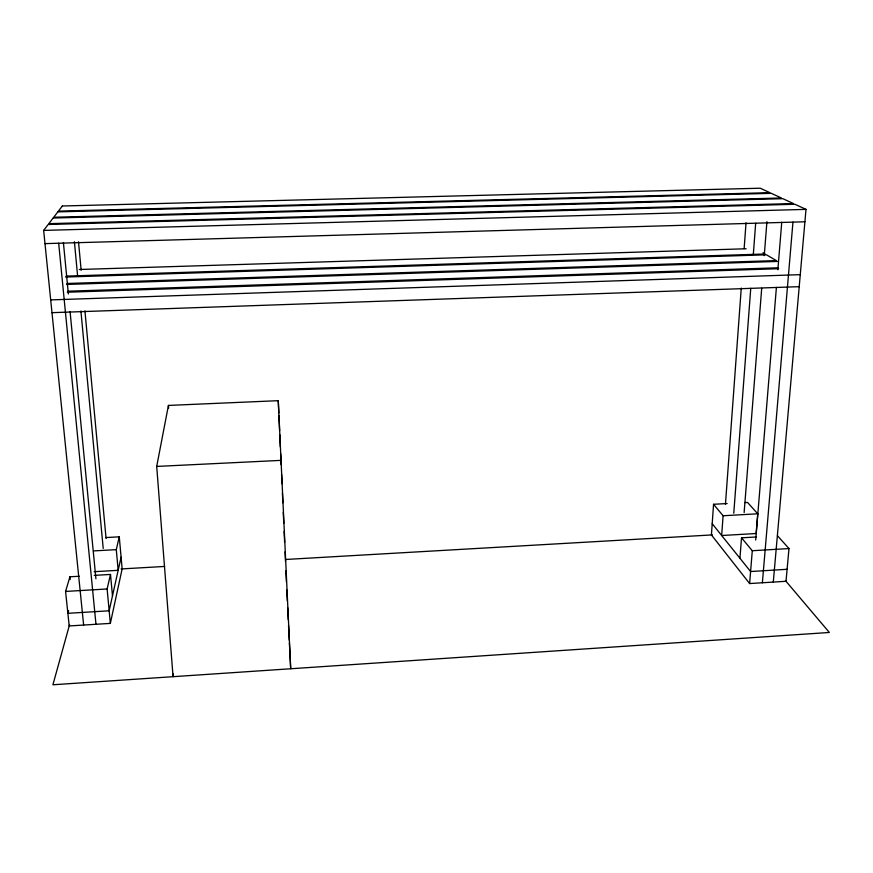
<?xml version="1.0" encoding="UTF-8"?>
<svg xmlns="http://www.w3.org/2000/svg" width="873" height="873" viewBox="0 0 873 873"><rect width="100%" height="100%" fill="white"/><g stroke="black" fill="none" stroke-linecap="round" stroke-linejoin="round"><path stroke-width="1.31" d="M727.154 503.546L713.557 504.288L711.419 534.953L749.612 583.557L786.006 581.287L788.985 548.56L777.472 535.749M713.557 504.288L723.106 515.747L721.665 535.509L756.138 533.523L757.753 513.804L747.539 502.433L744.822 502.586M725.441 504.343L741.264 288.035M744.145 248.587L746.033 222.735M733.767 513.226L750.758 288.297M753.323 254.414L755.68 223.248M739.933 558.251L741.526 537.833L756.171 536.982M744.145 512.527L761.703 288.254M764.257 255.636L766.92 221.655M749.612 583.557L752.286 550.732L741.526 537.833M755.691 540.06L776.403 287.403M777.854 269.746L781.75 222.211M762.38 582.76L792.957 222.124M773.292 582.084L805.997 209.378L794.954 204.271L48.179 224.481L43.65 230.407L83.633 625.057M173.367 674.011L173.061 676.695L156.703 466.433L168.434 405.432L278.269 400.674L290.698 668.762L289.41 642.943M79.399 576.245L69.927 576.791L65.573 591.436L69.207 625.952L110.347 623.387L122.144 568.89L119.274 536.83L105.677 537.572M121.096 557.138L109.158 610.794L67.876 613.315L68.607 610.74M110.347 623.387L107.117 588.98L110.5 574.434L94.273 575.383M94.142 571.706L118.161 570.32L116.284 549.641L119.274 536.83M69.567 624.653L52.915 684.781L829.35 632.467L785.482 580.665M787.097 569.294L750.594 571.531L712.204 523.713M65.573 591.436L107.117 588.98M752.286 550.732L788.985 548.56M121.107 568.945L164.615 566.446M285.613 559.473L712.488 534.898M93.466 550.918L116.284 549.641M723.106 515.747L757.753 513.804M156.703 466.433L281.368 460.355M51.987 312.665L799.21 286.671M67.854 291.2L778.487 267.782M67.265 292.215L778.618 268.709M50.689 299.897L800.268 274.657M79.367 269.495L746.142 248.761M66.108 276.108L765.086 253.999L763.002 252.766M65.562 277.036L766.461 254.807L776.304 260.58L67.09 283.474M66.523 284.445L777.734 261.431M44.992 243.622L804.906 221.786M43.65 230.407L805.997 209.378M69.927 576.791L70.211 579.476M58.677 243.229L95.975 624.293M63.391 242.487L68.378 294.015M70.08 311.639L95.91 578.777M74.401 241.745L77.588 275.672M80.905 310.952L103.21 548.43M110.5 574.434L112.486 595.833M78.505 241.799L81.156 270.248M84.932 310.886L106.08 538.488M168.434 405.432L168.631 408.138M286.77 589.952L287.315 600.82M287.654 607.619L288.265 619.852M288.537 625.286L289.279 640.225M278.269 400.674L278.814 412.929M278.945 415.646L279.611 430.629M279.796 434.71L280.342 446.965M280.648 453.774L281.139 464.676M281.575 474.203L282.001 483.74M282.426 493.267L282.852 502.804M283.278 512.331L283.769 523.233M284.14 531.406L284.631 542.297M285.056 551.823L285.482 561.361M285.908 570.898L286.399 581.789M53.133 218.032L48.812 223.663L793.415 203.562L782.874 198.684L53.133 218.032M57.847 211.866L53.733 217.246L781.4 197.996L771.317 193.337L57.847 211.866M62.354 205.995L58.426 211.124L769.899 192.682L760.252 188.219L62.354 205.995"/></g></svg>
